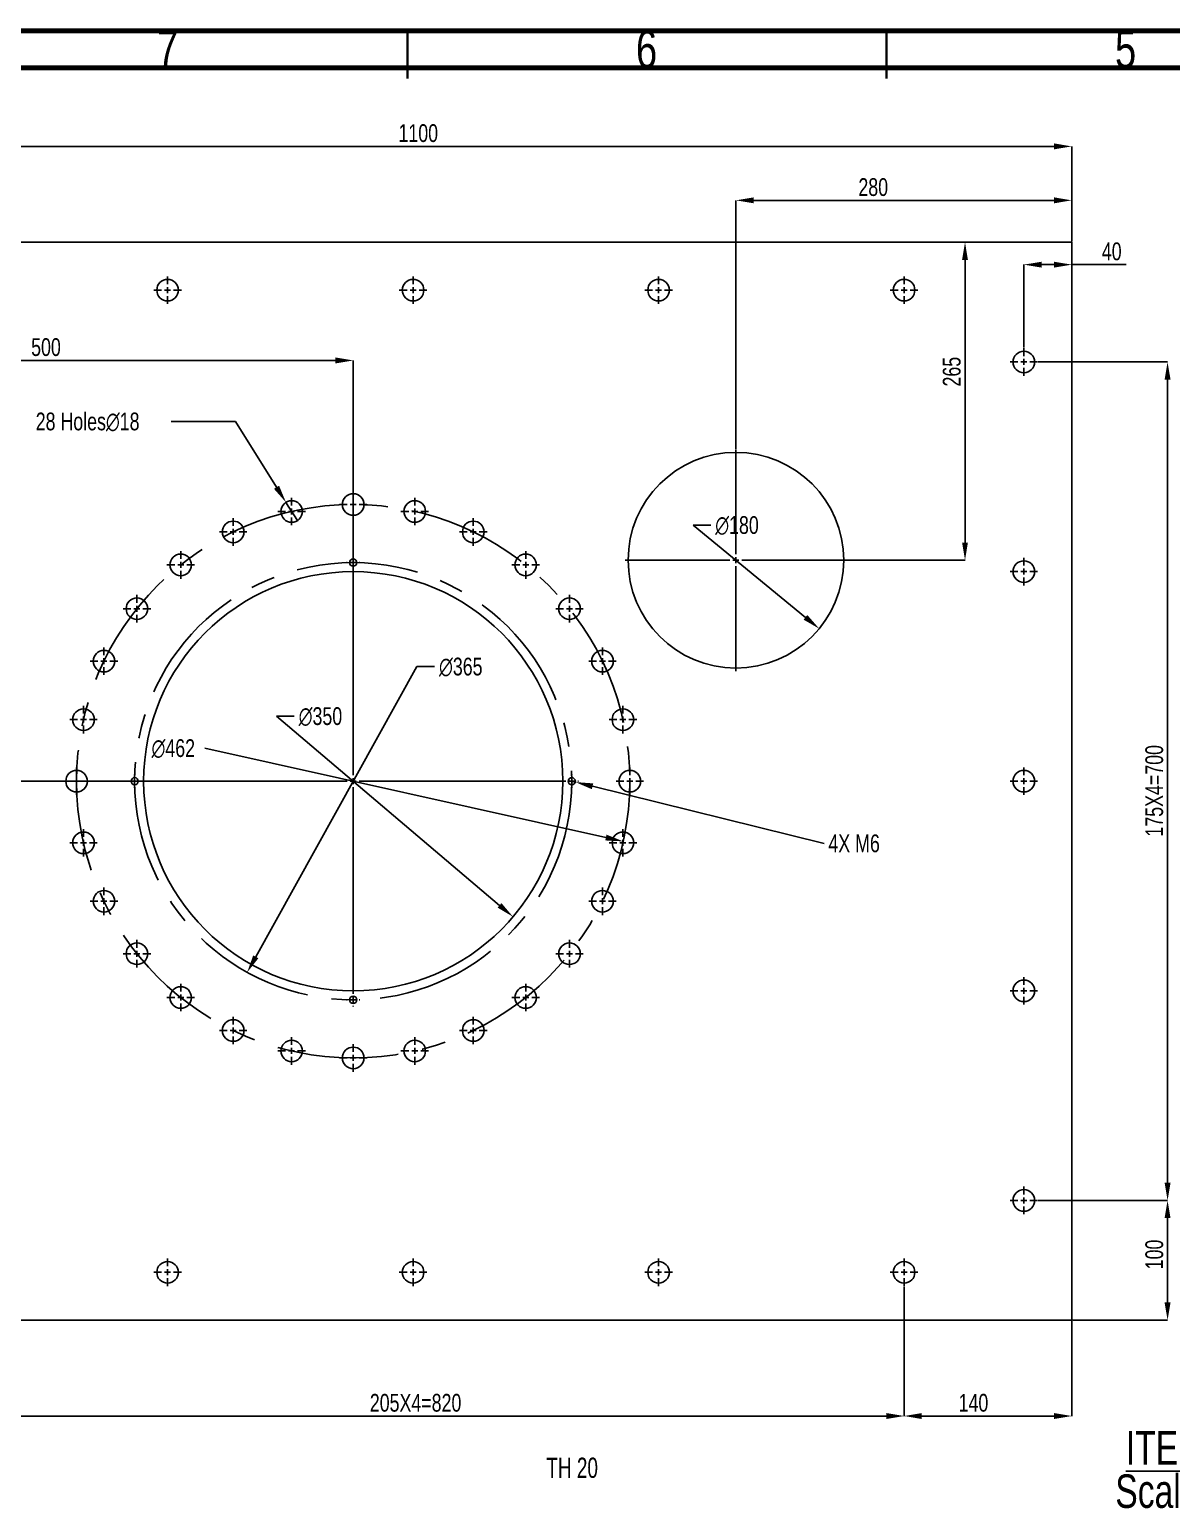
# Model space of a CAD drawing. Header units: millimetres. Extents: x 122 to 2816, y -707 to 556.
# Drawn here: x 641.3 to 760.5, y -571.1 to -416.8 of the extents above; entities that cross this region are included whole.
import ezdxf

# ---------------------------------------------------------------- set-up
doc = ezdxf.new("R2010")
doc.units = ezdxf.units.MM
doc.header["$PDSIZE"] = -1
doc.linetypes.add('CENTERX2', pattern=[20.32, 12.7, -2.54, 2.54, -2.54])
doc.layers.add('FORMAT', color=7, linetype='Continuous')
doc.styles.add('SLDTEXTSTYLE0', font='TXT', dxfattribs={"width": 0.7})
doc.styles.add('SLDTEXTSTYLE7', font='TXT', dxfattribs={"width": 0.75})
doc.dimstyles.new('SLDDIMSTYLE68', dxfattribs={"dimtxt": 1.852083, "dimasz": 1.852083, "dimexe": 0, "dimexo": 0.625, "dimgap": 0.463021, "dimtad": 1, "dimdec": 0, "dimlfac": 8, "dimrnd": 1e-09, "dimzin": 12, "dimtxsty": 'SLDTEXTSTYLE7', "dimsah": 1, "dimcen": 2.5, "dimazin": 3, "dimtfac": 1, "dimtdec": 0, "dimtmove": 0, "dimatfit": 3, "dimfrac": 2, "dimtzin": 12})
doc.dimstyles.new('SLDDIMSTYLE70', dxfattribs={"dimtxt": 1.852083, "dimasz": 1.852083, "dimexe": 0, "dimexo": 0.625, "dimgap": 0.463021, "dimtad": 1, "dimdec": 0, "dimlfac": 8, "dimrnd": 1e-09, "dimzin": 12, "dimtxsty": 'SLDTEXTSTYLE7', "dimblk1": 'NONE', "dimsah": 1, "dimcen": 0, "dimazin": 3, "dimtfac": 1, "dimtdec": 0, "dimtmove": 0, "dimatfit": 3, "dimldrblk": 'NONE', "dimfrac": 2, "dimtzin": 12})
doc.dimstyles.new('SLDDIMSTYLE71', dxfattribs={"dimtxt": 1.852083, "dimasz": 1.852083, "dimexe": 0, "dimexo": 0.625, "dimgap": 0.463021, "dimtad": 1, "dimdec": 0, "dimlfac": 8, "dimrnd": 1e-09, "dimzin": 12, "dimtxsty": 'SLDTEXTSTYLE7', "dimsah": 1, "dimcen": 2.5, "dimazin": 3, "dimtfac": 1, "dimtdec": 0, "dimtmove": 0, "dimatfit": 0, "dimfrac": 2, "dimtzin": 12})
doc.dimstyles.new('SLDDIMSTYLE75', dxfattribs={"dimtxt": 1.852083, "dimasz": 1.852083, "dimexe": 0, "dimexo": 0.625, "dimgap": 0.463021, "dimtad": 1, "dimdec": 0, "dimlfac": 8, "dimrnd": 1e-09, "dimzin": 12, "dimtxsty": 'SLDTEXTSTYLE7', "dimsah": 1, "dimcen": 0, "dimazin": 3, "dimtfac": 1, "dimtdec": 0, "dimtmove": 0, "dimatfit": 3, "dimfrac": 2, "dimtzin": 12})
doc.dimstyles.new('SLDDIMSTYLE76', dxfattribs={"dimtxt": 1.852083, "dimasz": 1.852083, "dimexe": 0, "dimexo": 0.625, "dimgap": 0.463021, "dimtad": 1, "dimdec": 0, "dimlfac": 8, "dimrnd": 1e-09, "dimzin": 12, "dimtxsty": 'SLDTEXTSTYLE7', "dimblk1": 'NONE', "dimsah": 1, "dimcen": 0, "dimazin": 3, "dimtfac": 1, "dimtdec": 0, "dimtmove": 0, "dimatfit": 3, "dimldrblk": 'NONE', "dimfrac": 2, "dimtzin": 12})

# ---------------------------------------------------------------- blocks, each defined once
blk = doc.blocks.new('SW_NOTE_0_167')
at = {"layer": 'FORMAT', "color": 0, "char_height": 3.5, "attachment_point": 2, "style": 'SLDTEXTSTYLE7'}
for s, insert in [('\\LITEM NO 1', (13.62, 4.51)), ('Scale 1:8', (11.07, -0.01))]:
    blk.add_mtext(s, dxfattribs=dict(at, insert=insert))
blk = doc.blocks.new('*D1473')
at = {"layer": 'Defpoints', "color": 0}
for p in [(686.16, -475.25), (664.02, -515.15)]:
    blk.add_point(p, dxfattribs=at)
at = {"layer": 'FORMAT', "color": 0, "lineweight": -2}
for p, q in [((681.73, -483.23), (664.92, -513.53)), ((683.58, -483.23), (681.73, -483.23))]:
    blk.add_line(p, q, dxfattribs=at)
at = {"layer": 'FORMAT', "color": 0}
blk.add_solid([(664.65, -513.38), (665.19, -513.68), (664.02, -515.15)], dxfattribs=at)
at = {"layer": 'FORMAT', "color": 0, "insert": (684.05, -482.31), "char_height": 1.852, "attachment_point": 1, "style": 'SLDTEXTSTYLE7'}
blk.add_mtext('\\A1;∅365', dxfattribs=at)
blk = doc.blocks.new('*D1474')
at = {"layer": 'Defpoints', "color": 0}
for p in [(646.9, -488.92), (703.27, -501.48)]:
    blk.add_point(p, dxfattribs=at)
at = {"layer": 'FORMAT', "color": 0, "lineweight": -2}
blk.add_line((659.59, -491.75), (701.46, -501.08), dxfattribs=at)
at = {"layer": 'FORMAT', "color": 0}
blk.add_solid([(701.53, -500.78), (701.4, -501.38), (703.27, -501.48)], dxfattribs=at)
at = {"layer": 'FORMAT', "color": 0, "insert": (654.04, -490.82), "char_height": 1.852, "attachment_point": 1, "style": 'SLDTEXTSTYLE7'}
blk.add_mtext('\\A1;∅462', dxfattribs=at)
blk = doc.blocks.new('*D1476')
at = {"layer": 'Defpoints', "color": 0}
for p in [(612.59, -428.95), (612.59, -438.95), (750.09, -438.95)]:
    blk.add_point(p, dxfattribs=at)
at = {"layer": 'FORMAT', "color": 0, "lineweight": -2}
for p, q in [((612.59, -438.89), (612.59, -428.95)), ((748.24, -428.95), (614.44, -428.95)), ((750.09, -438.89), (750.09, -428.95))]:
    blk.add_line(p, q, dxfattribs=at)
at = {"layer": 'FORMAT', "color": 0}
for points in [[(614.44, -428.64), (614.44, -429.26), (612.59, -428.95)], [(748.24, -428.64), (748.24, -429.26), (750.09, -428.95)]]:
    blk.add_solid(points, dxfattribs=at)
at = {"layer": 'FORMAT', "color": 0, "insert": (681.88, -426.64), "char_height": 1.852, "attachment_point": 2, "style": 'SLDTEXTSTYLE7'}
blk.add_mtext('\\A1;1100', dxfattribs=at)
blk = doc.blocks.new('*D1477')
at = {"layer": 'Defpoints', "color": 0}
for p in [(612.59, -438.95), (612.59, -451.29), (675.09, -473.01)]:
    blk.add_point(p, dxfattribs=at)
at = {"layer": 'FORMAT', "color": 0, "lineweight": -2}
for p, q in [((612.59, -439.01), (612.59, -451.29)), ((673.24, -451.29), (614.44, -451.29)), ((675.09, -472.95), (675.09, -451.29))]:
    blk.add_line(p, q, dxfattribs=at)
at = {"layer": 'FORMAT', "color": 0}
for points in [[(614.44, -450.98), (614.44, -451.6), (612.59, -451.29)], [(673.24, -450.98), (673.24, -451.6), (675.09, -451.29)]]:
    blk.add_solid(points, dxfattribs=at)
at = {"layer": 'FORMAT', "color": 0, "insert": (643.02, -448.97), "char_height": 1.852, "attachment_point": 2, "style": 'SLDTEXTSTYLE7'}
blk.add_mtext('\\A1;500', dxfattribs=at)
blk = doc.blocks.new('*D1478')
at = {"layer": 'Defpoints', "color": 0}
for p in [(612.59, -438.95), (624.46, -495.2), (652.9, -495.2)]:
    blk.add_point(p, dxfattribs=at)
at = {"layer": 'FORMAT', "color": 0, "lineweight": -2}
for p, q in [((612.65, -438.95), (624.46, -438.95)), ((624.46, -440.8), (624.46, -493.35)), ((652.84, -495.2), (624.46, -495.2))]:
    blk.add_line(p, q, dxfattribs=at)
at = {"layer": 'FORMAT', "color": 0}
for points in [[(624.15, -440.8), (624.77, -440.8), (624.46, -438.95)], [(624.15, -493.35), (624.77, -493.35), (624.46, -495.2)]]:
    blk.add_solid(points, dxfattribs=at)
at = {"layer": 'FORMAT', "color": 0, "insert": (622.15, -462.33), "char_height": 1.852, "attachment_point": 2, "rotation": 90, "style": 'SLDTEXTSTYLE7'}
blk.add_mtext('\\A1;450', dxfattribs=at)
blk = doc.blocks.new('*D1480')
at = {"layer": 'Defpoints', "color": 0}
for p in [(630.09, -547.89), (732.59, -547.89), (732.59, -561.45)]:
    blk.add_point(p, dxfattribs=at)
at = {"layer": 'FORMAT', "color": 0, "lineweight": -2}
for p, q in [((630.09, -547.95), (630.09, -561.45)), ((732.59, -547.95), (732.59, -561.45)), ((631.94, -561.45), (730.74, -561.45))]:
    blk.add_line(p, q, dxfattribs=at)
at = {"layer": 'FORMAT', "color": 0}
for points in [[(631.94, -561.14), (631.94, -561.76), (630.09, -561.45)], [(730.74, -561.14), (730.74, -561.76), (732.59, -561.45)]]:
    blk.add_solid(points, dxfattribs=at)
at = {"layer": 'FORMAT', "color": 0, "insert": (681.6, -559.14), "char_height": 1.8521, "attachment_point": 2, "style": 'SLDTEXTSTYLE7'}
blk.add_mtext('\\A1;205X4=820', dxfattribs=at)
blk = doc.blocks.new('*D1481')
at = {"layer": 'Defpoints', "color": 0}
for p in [(732.59, -547.89), (750.09, -551.45), (750.09, -561.45)]:
    blk.add_point(p, dxfattribs=at)
at = {"layer": 'FORMAT', "color": 0, "lineweight": -2}
for p, q in [((732.59, -547.95), (732.59, -561.45)), ((750.09, -551.51), (750.09, -561.45)), ((734.44, -561.45), (748.24, -561.45))]:
    blk.add_line(p, q, dxfattribs=at)
at = {"layer": 'FORMAT', "color": 0}
for points in [[(734.44, -561.14), (734.44, -561.76), (732.59, -561.45)], [(748.24, -561.14), (748.24, -561.76), (750.09, -561.45)]]:
    blk.add_solid(points, dxfattribs=at)
at = {"layer": 'FORMAT', "color": 0, "insert": (739.83, -559.14), "char_height": 1.852, "attachment_point": 2, "style": 'SLDTEXTSTYLE7'}
blk.add_mtext('\\A1;140', dxfattribs=at)
blk = doc.blocks.new('*D1483')
at = {"layer": 'Defpoints', "color": 0}
for p in [(750.09, -434.58), (750.09, -438.95), (715.03, -460.58)]:
    blk.add_point(p, dxfattribs=at)
at = {"layer": 'FORMAT', "color": 0, "lineweight": -2}
for p, q in [((715.03, -460.51), (715.03, -434.58)), ((716.89, -434.58), (748.24, -434.58)), ((750.09, -438.89), (750.09, -434.58))]:
    blk.add_line(p, q, dxfattribs=at)
at = {"layer": 'FORMAT', "color": 0}
for points in [[(716.89, -434.27), (716.89, -434.89), (715.03, -434.58)], [(748.24, -434.27), (748.24, -434.89), (750.09, -434.58)]]:
    blk.add_solid(points, dxfattribs=at)
at = {"layer": 'FORMAT', "color": 0, "insert": (729.37, -432.27), "char_height": 1.852, "attachment_point": 2, "style": 'SLDTEXTSTYLE7'}
blk.add_mtext('\\A1;280', dxfattribs=at)
blk = doc.blocks.new('*D1484')
at = {"layer": 'Defpoints', "color": 0}
for p in [(738.95, -438.95), (750.09, -438.95), (726.6, -472.14)]:
    blk.add_point(p, dxfattribs=at)
at = {"layer": 'FORMAT', "color": 0, "lineweight": -2}
for p, q in [((750.03, -438.95), (738.95, -438.95)), ((738.95, -470.29), (738.95, -440.8)), ((726.66, -472.14), (738.95, -472.14))]:
    blk.add_line(p, q, dxfattribs=at)
at = {"layer": 'FORMAT', "color": 0}
for points in [[(738.64, -440.8), (739.25, -440.8), (738.95, -438.95)], [(738.64, -470.29), (739.25, -470.29), (738.95, -472.14)]]:
    blk.add_solid(points, dxfattribs=at)
at = {"layer": 'FORMAT', "color": 0, "insert": (736.63, -452.46), "char_height": 1.852, "attachment_point": 2, "rotation": 90, "style": 'SLDTEXTSTYLE7'}
blk.add_mtext('\\A1;265', dxfattribs=at)
blk = doc.blocks.new('*D1485')
at = {"layer": 'Defpoints', "color": 0}
for p in [(750.09, -438.95), (750.09, -441.29), (745.09, -450.01)]:
    blk.add_point(p, dxfattribs=at)
at = {"layer": 'FORMAT', "color": 0, "lineweight": -2}
for p, q in [((750.09, -439.01), (750.09, -441.29)), ((745.09, -449.95), (745.09, -441.29)), ((746.94, -441.29), (748.24, -441.29)), ((750.09, -441.29), (755.77, -441.29))]:
    blk.add_line(p, q, dxfattribs=at)
at = {"layer": 'FORMAT', "color": 0}
for points in [[(746.94, -440.99), (746.94, -441.6), (745.09, -441.29)], [(748.24, -440.99), (748.24, -441.6), (750.09, -441.29)]]:
    blk.add_solid(points, dxfattribs=at)
at = {"layer": 'FORMAT', "color": 0, "insert": (754.26, -438.98), "char_height": 1.852, "attachment_point": 2, "style": 'SLDTEXTSTYLE7'}
blk.add_mtext('\\A1;40', dxfattribs=at)
blk = doc.blocks.new('*D1486')
at = {"layer": 'Defpoints', "color": 0}
for p in [(746.53, -538.95), (760.09, -538.95), (750.09, -551.45)]:
    blk.add_point(p, dxfattribs=at)
at = {"layer": 'FORMAT', "color": 0, "lineweight": -2}
for p, q in [((746.59, -538.95), (760.09, -538.95)), ((760.09, -549.6), (760.09, -540.8)), ((750.15, -551.45), (760.09, -551.45))]:
    blk.add_line(p, q, dxfattribs=at)
at = {"layer": 'FORMAT', "color": 0}
for points in [[(759.78, -540.8), (760.4, -540.8), (760.09, -538.95)], [(759.78, -549.6), (760.4, -549.6), (760.09, -551.45)]]:
    blk.add_solid(points, dxfattribs=at)
at = {"layer": 'FORMAT', "color": 0, "insert": (757.77, -544.59), "char_height": 1.852, "attachment_point": 2, "rotation": 90, "style": 'SLDTEXTSTYLE7'}
blk.add_mtext('\\A1;100', dxfattribs=at)
blk = doc.blocks.new('*D1487')
at = {"layer": 'Defpoints', "color": 0}
for p in [(746.53, -451.45), (760.09, -451.45), (746.53, -538.95)]:
    blk.add_point(p, dxfattribs=at)
at = {"layer": 'FORMAT', "color": 0, "lineweight": -2}
for p, q in [((746.59, -451.45), (760.09, -451.45)), ((760.09, -537.1), (760.09, -453.3)), ((746.59, -538.95), (760.09, -538.95))]:
    blk.add_line(p, q, dxfattribs=at)
at = {"layer": 'FORMAT', "color": 0}
for points in [[(759.78, -453.3), (760.4, -453.3), (760.09, -451.45)], [(759.78, -537.1), (760.4, -537.1), (760.09, -538.95)]]:
    blk.add_solid(points, dxfattribs=at)
at = {"layer": 'FORMAT', "color": 0, "insert": (757.77, -496.2), "char_height": 1.8521, "attachment_point": 2, "rotation": 90, "style": 'SLDTEXTSTYLE7'}
blk.add_mtext('\\A1;175X4=700', dxfattribs=at)
blk = doc.blocks.new('*D1488')
at = {"layer": 'Defpoints', "color": 0}
for p in [(706.34, -465), (723.73, -479.28)]:
    blk.add_point(p, dxfattribs=at)
at = {"layer": 'FORMAT', "color": 0, "lineweight": -2}
for p, q in [((712.42, -468.47), (710.57, -468.47)), ((710.57, -468.47), (722.3, -478.1))]:
    blk.add_line(p, q, dxfattribs=at)
at = {"layer": 'FORMAT', "color": 0}
blk.add_solid([(722.49, -477.86), (722.1, -478.34), (723.73, -479.28)], dxfattribs=at)
at = {"layer": 'FORMAT', "color": 0, "insert": (712.88, -467.54), "char_height": 1.852, "attachment_point": 1, "style": 'SLDTEXTSTYLE7'}
blk.add_mtext('\\A1;∅180', dxfattribs=at)
blk = doc.blocks.new('*D1489')
at = {"layer": 'Defpoints', "color": 0}
for p in [(658.41, -481.05), (691.77, -509.35)]:
    blk.add_point(p, dxfattribs=at)
at = {"layer": 'FORMAT', "color": 0, "lineweight": -2}
for p, q in [((668.94, -488.41), (667.09, -488.41)), ((667.09, -488.41), (690.36, -508.16))]:
    blk.add_line(p, q, dxfattribs=at)
at = {"layer": 'FORMAT', "color": 0}
blk.add_solid([(690.56, -507.92), (690.16, -508.39), (691.77, -509.35)], dxfattribs=at)
at = {"layer": 'FORMAT', "color": 0, "insert": (669.4, -487.48), "char_height": 1.852, "attachment_point": 1, "style": 'SLDTEXTSTYLE7'}
blk.add_mtext('\\A1;∅350', dxfattribs=at)
blk = doc.blocks.new('*D1490')
at = {"layer": 'Defpoints', "color": 0}
for p in [(668.07, -466.1), (669.26, -468)]:
    blk.add_point(p, dxfattribs=at)
at = {"layer": 'FORMAT', "color": 0, "lineweight": -2}
for p, q in [((656.08, -457.65), (662.79, -457.65)), ((662.79, -457.65), (667.09, -464.53)), ((669.26, -468), (668.07, -466.1))]:
    blk.add_line(p, q, dxfattribs=at)
at = {"layer": 'FORMAT', "color": 0}
blk.add_solid([(667.35, -464.36), (666.82, -464.69), (668.07, -466.1)], dxfattribs=at)
at = {"layer": 'FORMAT', "color": 0, "insert": (641.95, -456.73), "char_height": 1.8521, "attachment_point": 1, "style": 'SLDTEXTSTYLE7'}
blk.add_mtext('\\A1;28 Holes∅18', dxfattribs=at)
blk = doc.blocks.new('_None')
blk = doc.blocks.new('*D1491')
at = {"layer": 'Defpoints', "color": 0}
for p in [(697.54, -495.11), (698.27, -495.29)]:
    blk.add_point(p, dxfattribs=at)
at = {"layer": 'FORMAT', "color": 0, "lineweight": -2}
for p, q in [((697.54, -495.11), (698.27, -495.29)), ((724.23, -501.69), (700.06, -495.73))]:
    blk.add_line(p, q, dxfattribs=at)
at = {"layer": 'FORMAT', "color": 0}
blk.add_solid([(700.14, -495.43), (699.99, -496.03), (698.27, -495.29)], dxfattribs=at)
at = {"layer": 'FORMAT', "color": 0, "insert": (724.69, -500.76), "char_height": 1.852, "attachment_point": 1, "style": 'SLDTEXTSTYLE7'}
blk.add_mtext('\\A1;4X M6', dxfattribs=at)
blk = doc.blocks.new('SW_CENTERMARKSYMBOL_200')
at = {"layer": 'FORMAT', "color": 0}
for p, q in [((0, 0.625), (0, 22.1875)), ((-0.625, 0), (-22.1875, 0)), ((0, 0), (-0.3125, 0)), ((0, 0), (0, 0.3125)), ((0, 0), (0, -0.3125)), ((0, 0), (0.3125, 0)), ((0.625, 0), (22.1875, 0)), ((0, -0.625), (0, -22.1875))]:
    blk.add_line(p, q, dxfattribs=at)
blk = doc.blocks.new('SW_CENTERMARKSYMBOL_201')
at = {"layer": 'FORMAT', "color": 0}
for p, q in [((-0.625, 0), (-1.4375, 0)), ((0, 0), (-0.3125, 0)), ((0, 0.625), (0, 1.4375)), ((0, 0), (0, 0.3125)), ((0, 0), (0, -0.3125)), ((0, 0), (0.3125, 0)), ((0.625, 0), (1.4375, 0)), ((0, -0.625), (0, -1.4375))]:
    blk.add_line(p, q, dxfattribs=at)
blk = doc.blocks.new('SW_CENTERMARKSYMBOL_202')
at = {"layer": 'FORMAT', "color": 0}
for p, q in [((-0.625, 0), (-1.4375, 0)), ((0, 0), (-0.3125, 0)), ((0, 0.625), (0, 1.4375)), ((0, 0), (0, 0.3125)), ((0, 0), (0, -0.3125)), ((0, 0), (0.3125, 0)), ((0.625, 0), (1.4375, 0)), ((0, -0.625), (0, -1.4375))]:
    blk.add_line(p, q, dxfattribs=at)
blk = doc.blocks.new('SW_CENTERMARKSYMBOL_203')
at = {"layer": 'FORMAT', "color": 0}
for p, q in [((-0.625, 0), (-1.4375, 0)), ((0, 0), (-0.3125, 0)), ((0, 0.625), (0, 1.4375)), ((0, 0), (0, 0.3125)), ((0, 0), (0, -0.3125)), ((0, 0), (0.3125, 0)), ((0.625, 0), (1.4375, 0)), ((0, -0.625), (0, -1.4375))]:
    blk.add_line(p, q, dxfattribs=at)
blk = doc.blocks.new('SW_CENTERMARKSYMBOL_204')
at = {"layer": 'FORMAT', "color": 0}
for p, q in [((-0.625, 0), (-1.4375, 0)), ((0, 0), (-0.3125, 0)), ((0, 0.625), (0, 1.4375)), ((0, 0), (0, 0.3125)), ((0, 0), (0, -0.3125)), ((0, 0), (0.3125, 0)), ((0.625, 0), (1.4375, 0)), ((0, -0.625), (0, -1.4375))]:
    blk.add_line(p, q, dxfattribs=at)
blk = doc.blocks.new('SW_CENTERMARKSYMBOL_205')
at = {"layer": 'FORMAT', "color": 0}
for p, q in [((-0.625, 0), (-1.4375, 0)), ((0, 0), (-0.3125, 0)), ((0, 0.625), (0, 1.4375)), ((0, 0), (0, 0.3125)), ((0, 0), (0, -0.3125)), ((0, 0), (0.3125, 0)), ((0.625, 0), (1.4375, 0)), ((0, -0.625), (0, -1.4375))]:
    blk.add_line(p, q, dxfattribs=at)
blk = doc.blocks.new('SW_CENTERMARKSYMBOL_206')
at = {"layer": 'FORMAT', "color": 0}
for p, q in [((-0.625, 0), (-1.4375, 0)), ((0, 0), (-0.3125, 0)), ((0, 0.625), (0, 1.4375)), ((0, 0), (0, 0.3125)), ((0, 0), (0, -0.3125)), ((0, 0), (0.3125, 0)), ((0.625, 0), (1.4375, 0)), ((0, -0.625), (0, -1.4375))]:
    blk.add_line(p, q, dxfattribs=at)
blk = doc.blocks.new('SW_CENTERMARKSYMBOL_207')
at = {"layer": 'FORMAT', "color": 0}
for p, q in [((-0.625, 0), (-1.4375, 0)), ((0, 0), (-0.3125, 0)), ((0, 0.625), (0, 1.4375)), ((0, 0), (0, 0.3125)), ((0, 0), (0, -0.3125)), ((0, 0), (0.3125, 0)), ((0.625, 0), (1.4375, 0)), ((0, -0.625), (0, -1.4375))]:
    blk.add_line(p, q, dxfattribs=at)
blk = doc.blocks.new('SW_CENTERMARKSYMBOL_208')
at = {"layer": 'FORMAT', "color": 0}
for p, q in [((-0.625, 0), (-1.4375, 0)), ((0, 0), (-0.3125, 0)), ((0, 0.625), (0, 1.4375)), ((0, 0), (0, 0.3125)), ((0, 0), (0, -0.3125)), ((0, 0), (0.3125, 0)), ((0.625, 0), (1.4375, 0)), ((0, -0.625), (0, -1.4375))]:
    blk.add_line(p, q, dxfattribs=at)
blk = doc.blocks.new('SW_CENTERMARKSYMBOL_209')
at = {"layer": 'FORMAT', "color": 0}
for p, q in [((-0.625, 0), (-1.4375, 0)), ((0, 0), (-0.3125, 0)), ((0, 0.625), (0, 1.4375)), ((0, 0), (0, 0.3125)), ((0, 0), (0, -0.3125)), ((0, 0), (0.3125, 0)), ((0.625, 0), (1.4375, 0)), ((0, -0.625), (0, -1.4375))]:
    blk.add_line(p, q, dxfattribs=at)
blk = doc.blocks.new('SW_CENTERMARKSYMBOL_210')
at = {"layer": 'FORMAT', "color": 0}
for p, q in [((-0.625, 0), (-1.4375, 0)), ((0, 0), (-0.3125, 0)), ((0, 0.625), (0, 1.4375)), ((0, 0), (0, 0.3125)), ((0, 0), (0, -0.3125)), ((0, 0), (0.3125, 0)), ((0.625, 0), (1.4375, 0)), ((0, -0.625), (0, -1.4375))]:
    blk.add_line(p, q, dxfattribs=at)
blk = doc.blocks.new('SW_CENTERMARKSYMBOL_211')
at = {"layer": 'FORMAT', "color": 0}
for p, q in [((-0.625, 0), (-1.4375, 0)), ((0, 0), (-0.3125, 0)), ((0, 0.625), (0, 1.4375)), ((0, 0), (0, 0.3125)), ((0, 0), (0, -0.3125)), ((0, 0), (0.3125, 0)), ((0.625, 0), (1.4375, 0)), ((0, -0.625), (0, -1.4375))]:
    blk.add_line(p, q, dxfattribs=at)
blk = doc.blocks.new('SW_CENTERMARKSYMBOL_212')
at = {"layer": 'FORMAT', "color": 0}
for p, q in [((-0.625, 0), (-1.4375, 0)), ((0, 0), (-0.3125, 0)), ((0, 0.625), (0, 1.4375)), ((0, 0), (0, 0.3125)), ((0, 0), (0, -0.3125)), ((0, 0), (0.3125, 0)), ((0.625, 0), (1.4375, 0)), ((0, -0.625), (0, -1.4375))]:
    blk.add_line(p, q, dxfattribs=at)
blk = doc.blocks.new('SW_CENTERMARKSYMBOL_213')
at = {"layer": 'FORMAT', "color": 0}
for p, q in [((-0.625, 0), (-1.4375, 0)), ((0, 0), (-0.3125, 0)), ((0, 0.625), (0, 1.4375)), ((0, 0), (0, 0.3125)), ((0, 0), (0, -0.3125)), ((0, 0), (0.3125, 0)), ((0.625, 0), (1.4375, 0)), ((0, -0.625), (0, -1.4375))]:
    blk.add_line(p, q, dxfattribs=at)
blk = doc.blocks.new('SW_CENTERMARKSYMBOL_214')
at = {"layer": 'FORMAT', "color": 0}
for p, q in [((-0.625, 0), (-1.4375, 0)), ((0, 0), (-0.3125, 0)), ((0, 0.625), (0, 1.4375)), ((0, 0), (0, 0.3125)), ((0, 0), (0, -0.3125)), ((0, 0), (0.3125, 0)), ((0.625, 0), (1.4375, 0)), ((0, -0.625), (0, -1.4375))]:
    blk.add_line(p, q, dxfattribs=at)
blk = doc.blocks.new('SW_CENTERMARKSYMBOL_215')
at = {"layer": 'FORMAT', "color": 0}
for p, q in [((-0.625, 0), (-1.4375, 0)), ((0, 0), (-0.3125, 0)), ((0, 0.625), (0, 1.4375)), ((0, 0), (0, 0.3125)), ((0, 0), (0, -0.3125)), ((0, 0), (0.3125, 0)), ((0.625, 0), (1.4375, 0)), ((0, -0.625), (0, -1.4375))]:
    blk.add_line(p, q, dxfattribs=at)
blk = doc.blocks.new('SW_CENTERMARKSYMBOL_216')
at = {"layer": 'FORMAT', "color": 0}
for p, q in [((-0.625, 0), (-1.4375, 0)), ((0, 0), (-0.3125, 0)), ((0, 0.625), (0, 1.4375)), ((0, 0), (0, 0.3125)), ((0, 0), (0, -0.3125)), ((0, 0), (0.3125, 0)), ((0.625, 0), (1.4375, 0)), ((0, -0.625), (0, -1.4375))]:
    blk.add_line(p, q, dxfattribs=at)
blk = doc.blocks.new('SW_CENTERMARKSYMBOL_217')
at = {"layer": 'FORMAT', "color": 0}
for p, q in [((-0.625, 0), (-1.4375, 0)), ((0, 0), (-0.3125, 0)), ((0, 0.625), (0, 1.4375)), ((0, 0), (0, 0.3125)), ((0, 0), (0, -0.3125)), ((0, 0), (0.3125, 0)), ((0.625, 0), (1.4375, 0)), ((0, -0.625), (0, -1.4375))]:
    blk.add_line(p, q, dxfattribs=at)
blk = doc.blocks.new('SW_CENTERMARKSYMBOL_218')
at = {"layer": 'FORMAT', "color": 0}
for p, q in [((-0.625, 0), (-1.4375, 0)), ((0, 0), (-0.3125, 0)), ((0, 0.625), (0, 1.4375)), ((0, 0), (0, 0.3125)), ((0, 0), (0, -0.3125)), ((0, 0), (0.3125, 0)), ((0.625, 0), (1.4375, 0)), ((0, -0.625), (0, -1.4375))]:
    blk.add_line(p, q, dxfattribs=at)
blk = doc.blocks.new('SW_CENTERMARKSYMBOL_219')
at = {"layer": 'FORMAT', "color": 0}
for p, q in [((-0.625, 0), (-1.4375, 0)), ((0, 0), (-0.3125, 0)), ((0, 0.625), (0, 1.4375)), ((0, 0), (0, 0.3125)), ((0, 0), (0, -0.3125)), ((0, 0), (0.3125, 0)), ((0.625, 0), (1.4375, 0)), ((0, -0.625), (0, -1.4375))]:
    blk.add_line(p, q, dxfattribs=at)
blk = doc.blocks.new('SW_CENTERMARKSYMBOL_220')
at = {"layer": 'FORMAT', "color": 0}
for p, q in [((-0.625, 0), (-1.4375, 0)), ((0, 0), (-0.3125, 0)), ((0, 0.625), (0, 1.4375)), ((0, 0), (0, 0.3125)), ((0, 0), (0, -0.3125)), ((0, 0), (0.3125, 0)), ((0.625, 0), (1.4375, 0)), ((0, -0.625), (0, -1.4375))]:
    blk.add_line(p, q, dxfattribs=at)
blk = doc.blocks.new('SW_CENTERMARKSYMBOL_221')
at = {"layer": 'FORMAT', "color": 0}
for p, q in [((-0.625, 0), (-1.4375, 0)), ((0, 0), (-0.3125, 0)), ((0, 0.625), (0, 1.4375)), ((0, 0), (0, 0.3125)), ((0, 0), (0, -0.3125)), ((0, 0), (0.3125, 0)), ((0.625, 0), (1.4375, 0)), ((0, -0.625), (0, -1.4375))]:
    blk.add_line(p, q, dxfattribs=at)
blk = doc.blocks.new('SW_CENTERMARKSYMBOL_222')
at = {"layer": 'FORMAT', "color": 0}
for p, q in [((-0.625, 0), (-1.4375, 0)), ((0, 0), (-0.3125, 0)), ((0, 0.625), (0, 1.4375)), ((0, 0), (0, 0.3125)), ((0, 0), (0, -0.3125)), ((0, 0), (0.3125, 0)), ((0.625, 0), (1.4375, 0)), ((0, -0.625), (0, -1.4375))]:
    blk.add_line(p, q, dxfattribs=at)
blk = doc.blocks.new('SW_CENTERMARKSYMBOL_223')
at = {"layer": 'FORMAT', "color": 0}
for p, q in [((-0.625, 0), (-1.4375, 0)), ((0, 0), (-0.3125, 0)), ((0, 0.625), (0, 1.4375)), ((0, 0), (0, 0.3125)), ((0, 0), (0, -0.3125)), ((0, 0), (0.3125, 0)), ((0.625, 0), (1.4375, 0)), ((0, -0.625), (0, -1.4375))]:
    blk.add_line(p, q, dxfattribs=at)
blk = doc.blocks.new('SW_CENTERMARKSYMBOL_224')
at = {"layer": 'FORMAT', "color": 0}
for p, q in [((-0.625, 0), (-1.4375, 0)), ((0, 0), (-0.3125, 0)), ((0, 0.625), (0, 1.4375)), ((0, 0), (0, 0.3125)), ((0, 0), (0, -0.3125)), ((0, 0), (0.3125, 0)), ((0.625, 0), (1.4375, 0)), ((0, -0.625), (0, -1.4375))]:
    blk.add_line(p, q, dxfattribs=at)
blk = doc.blocks.new('SW_CENTERMARKSYMBOL_225')
at = {"layer": 'FORMAT', "color": 0}
for p, q in [((-0.625, 0), (-1.4375, 0)), ((0, 0), (-0.3125, 0)), ((0, 0.625), (0, 1.4375)), ((0, 0), (0, 0.3125)), ((0, 0), (0, -0.3125)), ((0, 0), (0.3125, 0)), ((0.625, 0), (1.4375, 0)), ((0, -0.625), (0, -1.4375))]:
    blk.add_line(p, q, dxfattribs=at)
blk = doc.blocks.new('SW_CENTERMARKSYMBOL_226')
at = {"layer": 'FORMAT', "color": 0}
for p, q in [((-0.625, 0), (-1.4375, 0)), ((0, 0), (-0.3125, 0)), ((0, 0.625), (0, 1.4375)), ((0, 0), (0, 0.3125)), ((0, 0), (0, -0.3125)), ((0, 0), (0.3125, 0)), ((0.625, 0), (1.4375, 0)), ((0, -0.625), (0, -1.4375))]:
    blk.add_line(p, q, dxfattribs=at)
blk = doc.blocks.new('SW_CENTERMARKSYMBOL_227')
at = {"layer": 'FORMAT', "color": 0}
for p, q in [((-0.625, 0), (-1.4375, 0)), ((0, 0), (-0.3125, 0)), ((0, 0.625), (0, 1.4375)), ((0, 0), (0, 0.3125)), ((0, 0), (0, -0.3125)), ((0, 0), (0.3125, 0)), ((0.625, 0), (1.4375, 0)), ((0, -0.625), (0, -1.4375))]:
    blk.add_line(p, q, dxfattribs=at)
blk = doc.blocks.new('SW_CENTERMARKSYMBOL_228')
at = {"layer": 'FORMAT', "color": 0}
for p, q in [((-0.625, 0), (-1.4375, 0)), ((0, 0), (-0.3125, 0)), ((0, 0.625), (0, 1.4375)), ((0, 0), (0, 0.3125)), ((0, 0), (0, -0.3125)), ((0, 0), (0.3125, 0)), ((0.625, 0), (1.4375, 0)), ((0, -0.625), (0, -1.4375))]:
    blk.add_line(p, q, dxfattribs=at)
blk = doc.blocks.new('SW_CENTERMARKSYMBOL_229')
at = {"layer": 'FORMAT', "color": 0}
for p, q in [((0, 0.625), (0, 11.5625)), ((-0.625, 0), (-11.5625, 0)), ((0, 0), (-0.3125, 0)), ((0, 0), (0, 0.3125)), ((0, 0), (0, -0.3125)), ((0, 0), (0.3125, 0)), ((0.625, 0), (11.5625, 0)), ((0, -0.625), (0, -11.5625))]:
    blk.add_line(p, q, dxfattribs=at)
blk = doc.blocks.new('SW_CENTERMARKSYMBOL_231')
at = {"layer": 'FORMAT', "color": 0}
for p, q in [((-0.625, 0), (-1.4375, 0)), ((0, 0), (-0.3125, 0)), ((0, 0.625), (0, 1.4375)), ((0, 0), (0, 0.3125)), ((0, 0), (0, -0.3125)), ((0, 0), (0.3125, 0)), ((0.625, 0), (1.4375, 0)), ((0, -0.625), (0, -1.4375))]:
    blk.add_line(p, q, dxfattribs=at)
blk = doc.blocks.new('SW_CENTERMARKSYMBOL_232')
at = {"layer": 'FORMAT', "color": 0}
for p, q in [((-0.625, 0), (-1.4375, 0)), ((0, 0), (-0.3125, 0)), ((0, 0.625), (0, 1.4375)), ((0, 0), (0, 0.3125)), ((0, 0), (0, -0.3125)), ((0, 0), (0.3125, 0)), ((0.625, 0), (1.4375, 0)), ((0, -0.625), (0, -1.4375))]:
    blk.add_line(p, q, dxfattribs=at)
blk = doc.blocks.new('SW_CENTERMARKSYMBOL_233')
at = {"layer": 'FORMAT', "color": 0}
for p, q in [((-0.625, 0), (-1.4375, 0)), ((0, 0), (-0.3125, 0)), ((0, 0.625), (0, 1.4375)), ((0, 0), (0, 0.3125)), ((0, 0), (0, -0.3125)), ((0, 0), (0.3125, 0)), ((0.625, 0), (1.4375, 0)), ((0, -0.625), (0, -1.4375))]:
    blk.add_line(p, q, dxfattribs=at)
blk = doc.blocks.new('SW_CENTERMARKSYMBOL_234')
at = {"layer": 'FORMAT', "color": 0}
for p, q in [((-0.625, 0), (-1.4375, 0)), ((0, 0), (-0.3125, 0)), ((0, 0.625), (0, 1.4375)), ((0, 0), (0, 0.3125)), ((0, 0), (0, -0.3125)), ((0, 0), (0.3125, 0)), ((0.625, 0), (1.4375, 0)), ((0, -0.625), (0, -1.4375))]:
    blk.add_line(p, q, dxfattribs=at)
blk = doc.blocks.new('SW_CENTERMARKSYMBOL_235')
at = {"layer": 'FORMAT', "color": 0}
for p, q in [((-0.625, 0), (-1.4375, 0)), ((0, 0), (-0.3125, 0)), ((0, 0.625), (0, 1.4375)), ((0, 0), (0, 0.3125)), ((0, 0), (0, -0.3125)), ((0, 0), (0.3125, 0)), ((0.625, 0), (1.4375, 0)), ((0, -0.625), (0, -1.4375))]:
    blk.add_line(p, q, dxfattribs=at)
blk = doc.blocks.new('SW_CENTERMARKSYMBOL_236')
at = {"layer": 'FORMAT', "color": 0}
for p, q in [((-0.625, 0), (-1.4375, 0)), ((0, 0), (-0.3125, 0)), ((0, 0.625), (0, 1.4375)), ((0, 0), (0, 0.3125)), ((0, 0), (0, -0.3125)), ((0, 0), (0.3125, 0)), ((0.625, 0), (1.4375, 0)), ((0, -0.625), (0, -1.4375))]:
    blk.add_line(p, q, dxfattribs=at)
blk = doc.blocks.new('SW_CENTERMARKSYMBOL_237')
at = {"layer": 'FORMAT', "color": 0}
for p, q in [((-0.625, 0), (-1.4375, 0)), ((0, 0), (-0.3125, 0)), ((0, 0.625), (0, 1.4375)), ((0, 0), (0, 0.3125)), ((0, 0), (0, -0.3125)), ((0, 0), (0.3125, 0)), ((0.625, 0), (1.4375, 0)), ((0, -0.625), (0, -1.4375))]:
    blk.add_line(p, q, dxfattribs=at)
blk = doc.blocks.new('SW_CENTERMARKSYMBOL_238')
at = {"layer": 'FORMAT', "color": 0}
for p, q in [((-0.625, 0), (-1.4375, 0)), ((0, 0), (-0.3125, 0)), ((0, 0.625), (0, 1.4375)), ((0, 0), (0, 0.3125)), ((0, 0), (0, -0.3125)), ((0, 0), (0.3125, 0)), ((0.625, 0), (1.4375, 0)), ((0, -0.625), (0, -1.4375))]:
    blk.add_line(p, q, dxfattribs=at)
blk = doc.blocks.new('SW_CENTERMARKSYMBOL_239')
at = {"layer": 'FORMAT', "color": 0}
for p, q in [((-0.625, 0), (-1.4375, 0)), ((0, 0), (-0.3125, 0)), ((0, 0.625), (0, 1.4375)), ((0, 0), (0, 0.3125)), ((0, 0), (0, -0.3125)), ((0, 0), (0.3125, 0)), ((0.625, 0), (1.4375, 0)), ((0, -0.625), (0, -1.4375))]:
    blk.add_line(p, q, dxfattribs=at)
blk = doc.blocks.new('SW_CENTERMARKSYMBOL_240')
at = {"layer": 'FORMAT', "color": 0}
for p, q in [((-0.625, 0), (-1.4375, 0)), ((0, 0), (-0.3125, 0)), ((0, 0.625), (0, 1.4375)), ((0, 0), (0, 0.3125)), ((0, 0), (0, -0.3125)), ((0, 0), (0.3125, 0)), ((0.625, 0), (1.4375, 0)), ((0, -0.625), (0, -1.4375))]:
    blk.add_line(p, q, dxfattribs=at)
blk = doc.blocks.new('SW_CENTERMARKSYMBOL_241')
at = {"layer": 'FORMAT', "color": 0}
for p, q in [((-0.625, 0), (-1.4375, 0)), ((0, 0), (-0.3125, 0)), ((0, 0.625), (0, 1.4375)), ((0, 0), (0, 0.3125)), ((0, 0), (0, -0.3125)), ((0, 0), (0.3125, 0)), ((0.625, 0), (1.4375, 0)), ((0, -0.625), (0, -1.4375))]:
    blk.add_line(p, q, dxfattribs=at)
blk = doc.blocks.new('SW_CENTERMARKSYMBOL_242')
at = {"layer": 'FORMAT', "color": 0}
for p, q in [((-0.625, 0), (-1.4375, 0)), ((0, 0), (-0.3125, 0)), ((0, 0.625), (0, 1.4375)), ((0, 0), (0, 0.3125)), ((0, 0), (0, -0.3125)), ((0, 0), (0.3125, 0)), ((0.625, 0), (1.4375, 0)), ((0, -0.625), (0, -1.4375))]:
    blk.add_line(p, q, dxfattribs=at)
blk = doc.blocks.new('SW_CENTERMARKSYMBOL_246')
at = {"layer": 'FORMAT', "color": 0}
for p, q in [((-0.625, 0), (-1.4375, 0)), ((0, 0), (-0.3125, 0)), ((0, 0.625), (0, 1.4375)), ((0, 0), (0, 0.3125)), ((0, 0), (0, -0.3125)), ((0, 0), (0.3125, 0)), ((0.625, 0), (1.4375, 0)), ((0, -0.625), (0, -1.4375))]:
    blk.add_line(p, q, dxfattribs=at)
blk = doc.blocks.new('SW_CENTERMARKSYMBOL_250')
at = {"layer": 'FORMAT', "color": 0}
for p, q in [((-0.625, 0), (-0.6875, 0)), ((0, 0), (-0.3125, 0)), ((0, 0.625), (0, 0.6875)), ((0, 0), (0, 0.3125)), ((0, 0), (0, -0.3125)), ((0, 0), (0.3125, 0)), ((0.625, 0), (0.6875, 0)), ((0, -0.625), (0, -0.6875))]:
    blk.add_line(p, q, dxfattribs=at)
blk = doc.blocks.new('SW_CENTERMARKSYMBOL_251')
at = {"layer": 'FORMAT', "color": 0}
for p, q in [((-0.625, 0), (-0.6875, 0)), ((0, 0), (-0.3125, 0)), ((0, 0.625), (0, 0.6875)), ((0, 0), (0, 0.3125)), ((0, 0), (0, -0.3125)), ((0, 0), (0.3125, 0)), ((0.625, 0), (0.6875, 0)), ((0, -0.625), (0, -0.6875))]:
    blk.add_line(p, q, dxfattribs=at)
blk = doc.blocks.new('SW_CENTERMARKSYMBOL_252')
at = {"layer": 'FORMAT', "color": 0}
for p, q in [((-0.625, 0), (-0.6875, 0)), ((0, 0), (-0.3125, 0)), ((0, 0.625), (0, 0.6875)), ((0, 0), (0, 0.3125)), ((0, 0), (0, -0.3125)), ((0, 0), (0.3125, 0)), ((0.625, 0), (0.6875, 0)), ((0, -0.625), (0, -0.6875))]:
    blk.add_line(p, q, dxfattribs=at)
blk = doc.blocks.new('SW_CENTERMARKSYMBOL_253')
at = {"layer": 'FORMAT', "color": 0}
for p, q in [((-0.625, 0), (-0.6875, 0)), ((0, 0), (-0.3125, 0)), ((0, 0.625), (0, 0.6875)), ((0, 0), (0, 0.3125)), ((0, 0), (0, -0.3125)), ((0, 0), (0.3125, 0)), ((0.625, 0), (0.6875, 0)), ((0, -0.625), (0, -0.6875))]:
    blk.add_line(p, q, dxfattribs=at)

msp = doc.modelspace()

# ---------------------------------------------------------------- linework, layer by layer
at = {"color": 7, "linetype": 'Continuous', "lineweight": 70}
for p, q in [((580.748025, -416.879135), (980.748025, -416.879135)), ((585.748025, -420.74561), (975.150497, -420.74561))]:
    msp.add_line(p, q, dxfattribs=at)
at = {"color": 7, "linetype": 'Continuous', "lineweight": 35}
for p, q in [((680.748025, -421.879135), (680.748025, -416.879135)), ((730.748025, -421.879135), (730.748025, -416.879135))]:
    msp.add_line(p, q, dxfattribs=at)
at = {"color": 7, "linetype": 'Continuous', "lineweight": 25}
for p, q in [((750.08853, -438.950686), (612.58853, -438.950686)), ((750.08853, -551.450686), (750.08853, -438.950686)), ((612.58853, -551.450686), (750.08853, -551.450686))]:
    msp.add_line(p, q, dxfattribs=at)
for centre, radius in [((655.71353, -443.950686), 1.125), ((681.33853, -443.950686), 1.125), ((706.96353, -443.950686), 1.125), ((732.58853, -443.950686), 1.125), ((745.08853, -451.450686), 1.125), ((715.033952, -472.138186), 11.25), ((668.663238, -467.049643), 1.125), ((675.08853, -466.325686), 1.125), ((681.513822, -467.049643), 1.125), ((662.560137, -469.18521), 1.125), ((687.616923, -469.18521), 1.125), ((657.085262, -472.625302), 1.125), ((675.08853, -472.388186), 0.375), ((693.091798, -472.625302), 1.125), ((745.08853, -473.325686), 1.125), ((675.08853, -495.200686), 21.875), ((652.513146, -477.197418), 1.125), ((697.663914, -477.197418), 1.125), ((649.073054, -482.672293), 1.125), ((701.104006, -482.672293), 1.125), ((646.937487, -488.775394), 1.125), ((703.239574, -488.775394), 1.125), ((646.21353, -495.200686), 1.125), ((652.27603, -495.200686), 0.375), ((697.90103, -495.200686), 0.375), ((703.96353, -495.200686), 1.125), ((745.08853, -495.200686), 1.125), ((646.937487, -501.625978), 1.125), ((703.239574, -501.625978), 1.125), ((649.073054, -507.729079), 1.125), ((701.104006, -507.729079), 1.125), ((652.513146, -513.203954), 1.125), ((697.663914, -513.203954), 1.125), ((657.085262, -517.776071), 1.125), ((693.091798, -517.776071), 1.125), ((745.08853, -517.075686), 1.125), ((675.08853, -518.013186), 0.375), ((662.560137, -521.216163), 1.125), ((687.616923, -521.216163), 1.125), ((668.663238, -523.35173), 1.125), ((675.08853, -524.075686), 1.125), ((681.513822, -523.35173), 1.125), ((745.08853, -538.950686), 1.125), ((655.71353, -546.450686), 1.125), ((681.33853, -546.450686), 1.125), ((706.96353, -546.450686), 1.125), ((732.58853, -546.450686), 1.125)]:
    msp.add_circle(centre, radius, dxfattribs=at)
at = {"layer": 'FORMAT', "linetype": 'CENTERX2'}
for radius in [28.875, 22.8125]:
    msp.add_circle((675.08853, -495.200686), radius, dxfattribs=at)

# ---------------------------------------------------------------- block references
at = {"layer": 'FORMAT'}
for name, p in [('SW_CENTERMARKSYMBOL_242', (655.71353, -443.950686)), ('SW_CENTERMARKSYMBOL_233', (681.33853, -443.950686)), ('SW_CENTERMARKSYMBOL_232', (706.96353, -443.950686)), ('SW_CENTERMARKSYMBOL_231', (732.58853, -443.950686)), ('SW_CENTERMARKSYMBOL_246', (745.08853, -451.450686)), ('SW_CENTERMARKSYMBOL_229', (715.033952, -472.138186)), ('SW_CENTERMARKSYMBOL_221', (668.663238, -467.049643)), ('SW_CENTERMARKSYMBOL_222', (675.08853, -466.325686)), ('SW_CENTERMARKSYMBOL_223', (681.513822, -467.049643)), ('SW_CENTERMARKSYMBOL_220', (662.560137, -469.18521)), ('SW_CENTERMARKSYMBOL_224', (687.616923, -469.18521)), ('SW_CENTERMARKSYMBOL_219', (657.085262, -472.625302)), ('SW_CENTERMARKSYMBOL_252', (675.08853, -472.388186)), ('SW_CENTERMARKSYMBOL_225', (693.091798, -472.625302)), ('SW_CENTERMARKSYMBOL_241', (745.08853, -473.325686)), ('SW_CENTERMARKSYMBOL_200', (675.08853, -495.200686)), ('SW_CENTERMARKSYMBOL_218', (652.513146, -477.197418)), ('SW_CENTERMARKSYMBOL_226', (697.663914, -477.197418)), ('SW_CENTERMARKSYMBOL_217', (649.073054, -482.672293)), ('SW_CENTERMARKSYMBOL_227', (701.104006, -482.672293)), ('SW_CENTERMARKSYMBOL_216', (646.937487, -488.775394)), ('SW_CENTERMARKSYMBOL_228', (703.239574, -488.775394)), ('SW_CENTERMARKSYMBOL_215', (646.21353, -495.200686)), ('SW_CENTERMARKSYMBOL_201', (703.96353, -495.200686)), ('SW_CENTERMARKSYMBOL_240', (745.08853, -495.200686)), ('SW_CENTERMARKSYMBOL_251', (652.27603, -495.200686)), ('SW_CENTERMARKSYMBOL_253', (697.90103, -495.200686)), ('SW_CENTERMARKSYMBOL_214', (646.937487, -501.625978)), ('SW_CENTERMARKSYMBOL_202', (703.239574, -501.625978)), ('SW_CENTERMARKSYMBOL_213', (649.073054, -507.729079)), ('SW_CENTERMARKSYMBOL_203', (701.104006, -507.729079)), ('SW_CENTERMARKSYMBOL_212', (652.513146, -513.203954)), ('SW_CENTERMARKSYMBOL_204', (697.663914, -513.203954)), ('SW_CENTERMARKSYMBOL_211', (657.085262, -517.776071)), ('SW_CENTERMARKSYMBOL_205', (693.091798, -517.776071)), ('SW_CENTERMARKSYMBOL_239', (745.08853, -517.075686)), ('SW_CENTERMARKSYMBOL_250', (675.08853, -518.013186)), ('SW_CENTERMARKSYMBOL_210', (662.560137, -521.216163)), ('SW_CENTERMARKSYMBOL_206', (687.616923, -521.216163)), ('SW_CENTERMARKSYMBOL_209', (668.663238, -523.35173)), ('SW_CENTERMARKSYMBOL_208', (675.08853, -524.075686)), ('SW_CENTERMARKSYMBOL_207', (681.513822, -523.35173)), ('SW_CENTERMARKSYMBOL_238', (745.08853, -538.950686)), ('SW_CENTERMARKSYMBOL_234', (655.71353, -546.450686)), ('SW_CENTERMARKSYMBOL_235', (681.33853, -546.450686)), ('SW_CENTERMARKSYMBOL_236', (706.96353, -546.450686)), ('SW_CENTERMARKSYMBOL_237', (732.58853, -546.450686)), ('SW_NOTE_0_167', (750.88365, -567.528114))]:
    msp.add_blockref(name, p, dxfattribs=at)

# ---------------------------------------------------------------- texts
at = {"color": 7, "linetype": 'Continuous', "lineweight": 0, "char_height": 3.96875, "attachment_point": 2, "style": 'SLDTEXTSTYLE7'}
for s, insert in [('7', (655.708062, -416.818981)), ('6', (705.708062, -416.818981)), ('5', (755.708062, -416.818981))]:
    msp.add_mtext(s, dxfattribs=dict(at, insert=insert))
at = {"layer": 'FORMAT', "insert": (695.241396, -565.788829), "char_height": 2.1166667, "attachment_point": 1, "style": 'SLDTEXTSTYLE0'}
msp.add_mtext('TH 20', dxfattribs=at)

# ---------------------------------------------------------------- dimensions: what is measured, and where the dimension line sits
at = {"layer": 'FORMAT'}
for base, p1, p2, picture, middle in [((612.58853, -428.950686), (750.08853, -438.950686), (612.58853, -438.950686), '*D1476', (681.875478, -428.950686)), ((750.08853, -434.583419), (715.033952, -460.575686), (750.08853, -438.950686), '*D1483', (729.371945, -434.583419)), ((612.58853, -451.286916), (675.08853, -473.013186), (612.58853, -438.950686), '*D1477', (643.023836, -451.286916)), ((750.08853, -441.294864), (745.08853, -450.013186), (750.08853, -438.950686), '*D1485', (754.264477, -441.294864)), ((750.08853, -561.450686), (732.58853, -547.888186), (750.08853, -551.450686), '*D1481', (739.825018, -561.450686))]:
    dim = msp.add_linear_dim(base=base, p1=p1, p2=p2, dimstyle='SLDDIMSTYLE68', dxfattribs=at)
    dim.commit()
    dim.dimension.update_dxf_attribs({"geometry": picture, "text_midpoint": middle, "dimtype": 160})
for base, p1, p2, dimstyle, picture, middle in [((624.461259, -495.200686), (612.58853, -438.950686), (652.90103, -495.200686), 'SLDDIMSTYLE68', '*D1478', (624.461259, -462.32792)), ((738.9451480652, -438.9506864519), (726.5964520704, -472.1381864519), (750.0885303208, -438.9506864519), 'SLDDIMSTYLE68', '*D1484', (738.9451480652, -452.4630421932)), ((760.08853, -538.950686), (750.08853, -551.450686), (746.52603, -538.950686), 'SLDDIMSTYLE71', '*D1486', (760.08853, -544.592885))]:
    dim = msp.add_linear_dim(base=base, p1=p1, p2=p2, angle=90, dimstyle=dimstyle, dxfattribs=at)
    dim.commit()
    dim.dimension.update_dxf_attribs({"geometry": picture, "text_midpoint": middle, "dimtype": 160})
dim = msp.add_linear_dim(base=(760.08853, -451.450686), p1=(746.52603, -538.950686), p2=(746.52603, -451.450686), angle=90, text='175X4=<>', dimstyle='SLDDIMSTYLE68', dxfattribs=at)
dim.commit()
dim.dimension.update_dxf_attribs({"geometry": '*D1487', "text_midpoint": (760.08853, -496.195811), "dimtype": 160})
for p1, p2, text, dimstyle, picture, middle in [((669.259487, -468.003641), (668.06699, -466.095645), '28 Holes<>', 'SLDDIMSTYLE76', '*D1490', (648.784297, -457.652048)), ((697.536918, -495.110981), (698.265143, -495.290392), '4X M<>', 'SLDDIMSTYLE70', '*D1491', (724.226968, -501.686576))]:
    dim = msp.add_diameter_dim_2p(p1=p1, p2=p2, text=text, dimstyle=dimstyle, dxfattribs=at)
    dim.commit()
    dim.dimension.update_dxf_attribs({"geometry": picture, "text_midpoint": middle, "dimtype": 163})
for p1, p2, picture, middle in [((706.340887, -464.99724), (723.727017, -479.279133), '*D1488', (715.084162, -468.47102)), ((686.159616, -475.254729), (664.017444, -515.146644), '*D1473', (686.593756, -483.231571)), ((658.409524, -481.047016), (691.767536, -509.354357), '*D1489', (671.831102, -488.409073)), ((646.904858, -488.920062), (703.272203, -501.481311), '*D1474', (659.591405, -491.747211))]:
    dim = msp.add_diameter_dim_2p(p1=p1, p2=p2, dimstyle='SLDDIMSTYLE75', dxfattribs=at)
    dim.commit()
    dim.dimension.update_dxf_attribs({"geometry": picture, "text_midpoint": middle, "dimtype": 163})
dim = msp.add_linear_dim(base=(732.58853, -561.450686), p1=(630.08853, -547.888186), p2=(732.58853, -547.888186), text='205X4=<>', dimstyle='SLDDIMSTYLE68', dxfattribs=at)
dim.commit()
dim.dimension.update_dxf_attribs({"geometry": '*D1480', "text_midpoint": (681.602372, -561.450686), "dimtype": 160})

doc.saveas('drawing.dxf')
